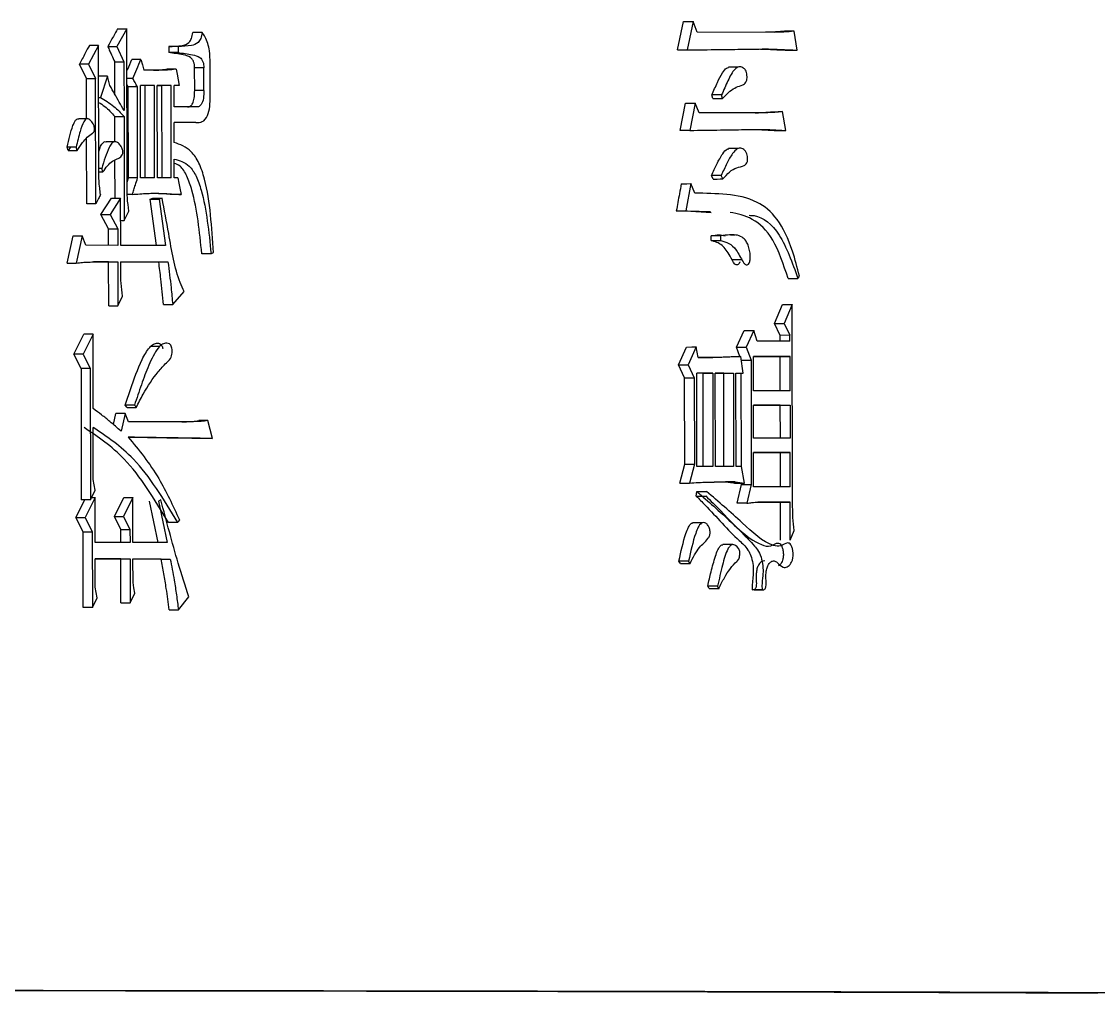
# Model space of a CAD drawing. Header units: millimetres. Extents: x 2104 to 4053, y 855 to 2233.
# Drawn here: x 3008.42 to 3018.26, y 1048.39 to 1057.29 of the extents above; entities that cross this region are included whole.
import ezdxf

# ---------------------------------------------------------------- set-up
doc = ezdxf.new("R2010")
doc.units = ezdxf.units.MM

msp = doc.modelspace()

# ---------------------------------------------------------------- linework, layer by layer
at = {"color": 7, "linetype": 'Continuous', "lineweight": 25}
for p, q in [((3014.4145, 1057.0341), (3014.469, 1057.2936)), ((3014.5574, 1057.2938), (3014.5029, 1057.0343)), ((3014.5941, 1057.1964), (3014.5574, 1057.2938)), ((3009.3798, 1057.2275), (3009.2887, 1057.0653)), ((3009.3822, 1055.778), (3009.3798, 1057.2275)), ((3010.0684, 1057.1943), (3009.9839, 1057.194)), ((3015.2976, 1057.1951), (3014.5941, 1057.1964)), ((3015.4811, 1057.2056), (3015.3915, 1057.2053)), ((3015.5075, 1057.0325), (3015.4811, 1057.2056)), ((3009.1213, 1057.0763), (3009.0294, 1056.9033)), ((3009.1233, 1055.9297), (3009.1213, 1057.0763)), ((3009.2887, 1057.0653), (3009.3535, 1056.9246)), ((3009.8481, 1057.0647), (3009.7639, 1057.0645)), ((3009.7639, 1057.0645), (3009.764, 1057.0104)), ((3009.8481, 1057.0647), (3009.8482, 1057.0106)), ((3009.8482, 1057.0106), (3009.764, 1057.0104)), ((3015.4178, 1057.0322), (3015.5075, 1057.0325)), ((3009.0294, 1056.9033), (3008.9462, 1056.9031)), ((3009.0115, 1056.7732), (3008.9462, 1056.9031)), ((3009.0294, 1056.9033), (3009.0948, 1056.7735)), ((3009.2704, 1056.6284), (3009.2699, 1056.9244)), ((3009.3535, 1056.9246), (3009.3542, 1056.4811)), ((3009.7004, 1056.8485), (3009.5356, 1056.8487)), ((3009.8326, 1056.8592), (3009.7484, 1056.8589)), ((3010.0847, 1056.8697), (3010.0001, 1056.8695)), ((3010.0004, 1056.6639), (3010.0001, 1056.8695)), ((3010.085, 1056.6642), (3010.0847, 1056.8697)), ((3010.1425, 1056.61), (3010.142, 1056.9129)), ((3014.9699, 1056.8779), (3014.8799, 1056.8777)), ((3009.0121, 1056.4077), (3009.0115, 1056.7732)), ((3009.0967, 1055.6268), (3009.0948, 1056.7735)), ((3009.2029, 1056.795), (3009.1384, 1056.6003)), ((3009.2247, 1056.7084), (3009.2029, 1056.795)), ((3009.4342, 1056.7731), (3009.3806, 1056.7729)), ((3009.3933, 1056.6971), (3009.3807, 1056.7195)), ((3009.4771, 1056.6973), (3009.3933, 1056.6971)), ((3009.3947, 1055.8642), (3009.3933, 1056.6971)), ((3009.4785, 1055.8644), (3009.4771, 1056.6973)), ((3009.6317, 1056.708), (3009.5038, 1056.7081)), ((3009.5052, 1055.8644), (3009.5038, 1056.7081)), ((3009.5477, 1056.7077), (3009.5038, 1056.7078)), ((3009.6317, 1056.708), (3009.5477, 1056.7077)), ((3009.5491, 1055.864), (3009.5477, 1056.7077)), ((3009.6331, 1055.8642), (3009.6317, 1056.708)), ((3009.7854, 1056.7078), (3009.6582, 1056.7079)), ((3009.6597, 1055.8642), (3009.6582, 1056.7079)), ((3009.7012, 1056.7076), (3009.6582, 1056.7076)), ((3009.7854, 1056.7078), (3009.7012, 1056.7076)), ((3009.7026, 1055.8638), (3009.7012, 1056.7076)), ((3009.7868, 1055.8641), (3009.7854, 1056.7078)), ((3009.8593, 1056.7077), (3009.8118, 1056.7078)), ((3009.8121, 1056.5131), (3009.8118, 1056.7078)), ((3009.8593, 1056.7077), (3009.8118, 1056.7076)), ((3010.085, 1056.6642), (3010.0004, 1056.6639)), ((3009.1222, 1056.6003), (3009.1384, 1056.6003)), ((3014.8176, 1056.6227), (3014.7288, 1056.6225)), ((3014.7379, 1056.59), (3014.7288, 1056.6225)), ((3014.7379, 1056.59), (3014.8267, 1056.5902)), ((3014.8267, 1056.5902), (3014.8176, 1056.6227)), ((3010.0068, 1056.5128), (3009.8121, 1056.5131)), ((3014.4387, 1056.2985), (3014.4885, 1056.5472)), ((3014.577, 1056.5474), (3014.527, 1056.2987)), ((3014.6136, 1056.4608), (3014.577, 1056.5474)), ((3015.1975, 1056.4597), (3014.6136, 1056.4608)), ((3015.4042, 1056.2971), (3015.3733, 1056.4702)), ((3009.0251, 1056.4057), (3008.9412, 1056.4055)), ((3009.2707, 1056.4268), (3009.3543, 1056.427)), ((3009.2711, 1056.1953), (3009.2707, 1056.4268)), ((3009.3543, 1056.427), (3009.3559, 1055.4751)), ((3010.0122, 1056.3722), (3009.8124, 1056.3724)), ((3009.8127, 1056.1885), (3009.8124, 1056.3724)), ((3009.9278, 1056.372), (3009.8124, 1056.3721)), ((3010.0122, 1056.3722), (3009.9278, 1056.372)), ((3010.0583, 1056.3775), (3010.0669, 1056.3775)), ((3014.527, 1056.2987), (3014.4387, 1056.2985)), ((3015.3147, 1056.2969), (3015.4042, 1056.2971)), ((3009.0134, 1055.6266), (3009.0124, 1056.2296)), ((3009.2754, 1056.1953), (3009.1911, 1056.195)), ((3008.9164, 1056.1462), (3008.8334, 1056.146)), ((3008.8443, 1056.1136), (3008.8334, 1056.146)), ((3008.8631, 1056.1437), (3008.8443, 1056.1136)), ((3008.8443, 1056.1136), (3008.9274, 1056.1138)), ((3008.9274, 1056.1138), (3008.9164, 1056.1463)), ((3014.9718, 1056.1347), (3014.8817, 1056.1345)), ((3009.272, 1055.6805), (3009.2714, 1056.0303)), ((3009.8132, 1055.864), (3009.8129, 1056.0371)), ((3009.1503, 1055.9513), (3009.1232, 1055.9512)), ((3009.1612, 1055.9189), (3009.1503, 1055.9513)), ((3009.3822, 1055.8244), (3009.3947, 1055.8642)), ((3009.6331, 1055.8642), (3009.5052, 1055.8644)), ((3009.7868, 1055.8641), (3009.6597, 1055.8642)), ((3009.8449, 1055.864), (3009.8132, 1055.864)), ((3014.8143, 1055.8871), (3014.7256, 1055.8869)), ((3014.7391, 1055.8544), (3014.7256, 1055.8869)), ((3014.537, 1055.8119), (3014.4916, 1055.5632)), ((3014.5738, 1055.7253), (3014.537, 1055.8119)), ((3009.1432, 1055.5291), (3009.2398, 1055.6804)), ((3009.3233, 1055.6807), (3009.2266, 1055.5293)), ((3009.3241, 1055.248), (3009.3233, 1055.6807)), ((3009.4306, 1055.713), (3009.3842, 1055.7129)), ((3009.5919, 1055.6692), (3009.6183, 1055.68)), ((3009.5919, 1055.6692), (3009.6759, 1055.6695)), ((3009.6508, 1055.2473), (3009.5919, 1055.6692)), ((3009.6184, 1055.68), (3009.7024, 1055.6803)), ((3009.7024, 1055.6803), (3009.6759, 1055.6695)), ((3009.6759, 1055.6695), (3009.7349, 1055.2475)), ((3009.1432, 1055.5291), (3009.2266, 1055.5293)), ((3009.2134, 1055.3992), (3009.1432, 1055.5291)), ((3009.2266, 1055.5293), (3009.2969, 1055.3995)), ((3009.3237, 1055.475), (3009.3559, 1055.4751)), ((3009.3559, 1055.4751), (3009.3987, 1055.5616)), ((3014.4032, 1055.5629), (3014.4916, 1055.5632)), ((3014.7151, 1055.5546), (3014.4032, 1055.5629)), ((3014.4916, 1055.5632), (3014.7215, 1055.547)), ((3009.2136, 1055.2478), (3009.2134, 1055.3992)), ((3009.2969, 1055.3995), (3009.2972, 1055.248)), ((3008.8352, 1055.0859), (3008.8892, 1055.3347)), ((3008.9723, 1055.3349), (3008.9182, 1055.0862)), ((3009.0051, 1055.2483), (3008.9723, 1055.3349)), ((3014.8107, 1055.3355), (3014.722, 1055.3352)), ((3014.7221, 1055.292), (3014.722, 1055.3352)), ((3014.7221, 1055.2919), (3014.8108, 1055.2921)), ((3014.8108, 1055.2922), (3014.8107, 1055.3355)), ((3014.8707, 1055.3419), (3014.8489, 1055.3419)), ((3014.9389, 1055.3421), (3014.8996, 1055.342)), ((3009.2972, 1055.248), (3009.0051, 1055.2483)), ((3009.7349, 1055.2475), (3009.3241, 1055.248)), ((3009.2139, 1055.0963), (3009.0754, 1055.0965)), ((3009.0868, 1055.0968), (3009.2974, 1055.0966)), ((3009.2139, 1055.0963), (3009.2974, 1055.0966)), ((3009.2146, 1054.6961), (3009.2139, 1055.0963)), ((3009.2974, 1055.0966), (3009.2981, 1054.6963)), ((3009.3243, 1055.0965), (3009.7564, 1055.0961)), ((3009.3245, 1054.9992), (3009.3243, 1055.0965)), ((3009.6722, 1055.0958), (3009.3243, 1055.0962)), ((3009.6722, 1055.0958), (3009.7564, 1055.0961)), ((3014.9115, 1055.1178), (3015.0015, 1055.1181)), ((3015.4257, 1054.9445), (3015.5153, 1054.9447)), ((3015.5153, 1054.9447), (3015.5283, 1054.9663)), ((3009.2981, 1054.6963), (3009.341, 1054.7828)), ((3009.7993, 1054.7066), (3009.9043, 1054.8252)), ((3009.2146, 1054.6961), (3009.2981, 1054.6963)), ((3009.7151, 1054.7064), (3009.7993, 1054.7066)), ((3015.3002, 1054.5337), (3015.374, 1054.7066)), ((3015.4636, 1054.7068), (3015.3897, 1054.5339)), ((3015.4667, 1052.8571), (3015.4636, 1054.7068)), ((3015.3527, 1054.4254), (3015.3002, 1054.5337)), ((3015.3897, 1054.5339), (3015.4423, 1054.4256)), ((3008.8964, 1054.2529), (3008.9884, 1054.4367)), ((3009.0716, 1054.437), (3008.9795, 1054.2532)), ((3009.0728, 1053.7555), (3009.0716, 1054.437)), ((3014.9523, 1054.318), (3015.0231, 1054.4693)), ((3015.1122, 1054.4695), (3015.0413, 1054.3182)), ((3015.1435, 1054.3721), (3015.1122, 1054.4695)), ((3015.4423, 1054.4256), (3015.3527, 1054.4254)), ((3015.3528, 1054.3713), (3015.3527, 1054.4254)), ((3015.4424, 1054.3715), (3015.4423, 1054.4256)), ((3009.681, 1054.324), (3009.596, 1054.3237)), ((3014.4239, 1054.1567), (3014.4968, 1054.3188)), ((3014.5853, 1054.3191), (3014.5123, 1054.1569)), ((3014.6037, 1054.2217), (3014.5853, 1054.3191)), ((3014.9846, 1054.2318), (3014.9523, 1054.318)), ((3015.0413, 1054.3182), (3015.086, 1054.1992)), ((3015.4424, 1054.3715), (3015.1435, 1054.3721)), ((3008.9795, 1054.2532), (3008.8964, 1054.2529)), ((3008.9618, 1054.1231), (3008.8964, 1054.2529)), ((3008.9795, 1054.2532), (3009.045, 1054.1233)), ((3015.0149, 1054.0803), (3014.9923, 1054.2318)), ((3015.086, 1054.1992), (3015.0879, 1053.0633)), ((3015.1082, 1054.2316), (3015.4426, 1054.2309)), ((3015.1087, 1053.9179), (3015.1082, 1054.2316)), ((3015.353, 1054.2307), (3015.1082, 1054.2312)), ((3015.4426, 1054.2309), (3015.353, 1054.2307)), ((3015.3536, 1053.917), (3015.353, 1054.2307)), ((3015.4431, 1053.9172), (3015.4426, 1054.2309)), ((3009.045, 1054.1233), (3008.9618, 1054.1231)), ((3008.9618, 1054.1231), (3008.9638, 1052.9223)), ((3009.045, 1054.1233), (3009.047, 1052.9226)), ((3014.4791, 1054.0376), (3014.4239, 1054.1567)), ((3014.5123, 1054.1569), (3014.5675, 1054.0378)), ((3014.4804, 1053.2479), (3014.4791, 1054.0376)), ((3014.5675, 1054.0378), (3014.5688, 1053.2482)), ((3014.7359, 1054.0808), (3014.5903, 1054.0811)), ((3014.5917, 1053.2265), (3014.5903, 1054.0811)), ((3014.6473, 1054.0806), (3014.5903, 1054.0807)), ((3014.6473, 1054.0806), (3014.7359, 1054.0808)), ((3014.6487, 1053.226), (3014.6473, 1054.0806)), ((3014.7359, 1054.0808), (3014.7374, 1053.2262)), ((3014.7586, 1054.0808), (3014.9254, 1054.0805)), ((3014.76, 1053.2262), (3014.7586, 1054.0808)), ((3014.8365, 1054.0802), (3014.7586, 1054.0804)), ((3014.8365, 1054.0802), (3014.9254, 1054.0805)), ((3014.8379, 1053.2257), (3014.8365, 1054.0802)), ((3014.9254, 1054.0805), (3014.9268, 1053.2259)), ((3014.9478, 1054.0804), (3015.0149, 1054.0803)), ((3014.9492, 1053.2259), (3014.9478, 1054.0804)), ((3014.9478, 1054.0801), (3015.0149, 1054.0803)), ((3014.9986, 1053.2252), (3014.9971, 1054.0802)), ((3015.4431, 1053.9172), (3015.1087, 1053.9179)), ((3009.2572, 1053.6099), (3009.2806, 1053.7117)), ((3009.3643, 1053.7119), (3009.3269, 1053.5497)), ((3009.3966, 1053.6361), (3009.3643, 1053.7119)), ((3009.3822, 1053.7656), (3009.3662, 1053.7873)), ((3009.45, 1053.7874), (3009.3663, 1053.7872)), ((3009.3821, 1053.7657), (3009.4659, 1053.766)), ((3015.1089, 1053.7881), (3015.4433, 1053.7874)), ((3015.1094, 1053.4852), (3015.1089, 1053.7881)), ((3015.3538, 1053.7872), (3015.1089, 1053.7876)), ((3015.3538, 1053.7872), (3015.4433, 1053.7874)), ((3015.3543, 1053.4843), (3015.3538, 1053.7872)), ((3015.4433, 1053.7874), (3015.4438, 1053.4845)), ((3009.9486, 1053.6355), (3009.3966, 1053.6361)), ((3010.1214, 1053.6461), (3010.0368, 1053.6459)), ((3010.1634, 1053.4838), (3010.1214, 1053.6461)), ((3009.0738, 1053.1064), (3009.073, 1053.5824)), ((3015.4438, 1053.4845), (3015.1094, 1053.4852)), ((3015.1097, 1053.3554), (3015.4441, 1053.3547)), ((3015.1102, 1053.0417), (3015.1097, 1053.3554)), ((3015.3545, 1053.3545), (3015.1097, 1053.355)), ((3015.4441, 1053.3547), (3015.3545, 1053.3545)), ((3015.355, 1053.0408), (3015.3545, 1053.3545)), ((3015.4446, 1053.041), (3015.4441, 1053.3547)), ((3014.4349, 1053.0749), (3014.4804, 1053.2479)), ((3014.4804, 1053.2479), (3014.5688, 1053.2482)), ((3014.5688, 1053.2482), (3014.5233, 1053.0752)), ((3014.7374, 1053.2262), (3014.5917, 1053.2265)), ((3014.9268, 1053.2259), (3014.76, 1053.2262)), ((3014.9985, 1053.2258), (3014.9492, 1053.2259)), ((3015.0255, 1053.0743), (3014.9985, 1053.2258)), ((3009.0903, 1053.0091), (3009.0738, 1053.1064)), ((3009.047, 1052.9226), (3009.0903, 1053.0091)), ((3014.9405, 1053.0852), (3014.8516, 1053.085)), ((3014.9365, 1053.074), (3015.0255, 1053.0743)), ((3014.9405, 1053.0852), (3015.0255, 1053.0743)), ((3014.9591, 1052.8901), (3014.9988, 1053.0631)), ((3014.9988, 1053.0631), (3014.9988, 1053.0742)), ((3014.9988, 1053.0631), (3015.0879, 1053.0633)), ((3015.0879, 1053.0633), (3015.0481, 1052.8903)), ((3015.4446, 1053.041), (3015.1102, 1053.0417)), ((3008.9152, 1052.7601), (3008.9964, 1052.9224)), ((3009.0904, 1052.9442), (3008.9984, 1052.7604)), ((3009.0578, 1052.9441), (3009.0904, 1052.9442)), ((3009.0911, 1052.5331), (3009.0904, 1052.9442)), ((3009.2661, 1052.7706), (3009.3515, 1052.9436)), ((3009.4353, 1052.9438), (3009.3497, 1052.7708)), ((3009.436, 1052.5327), (3009.4353, 1052.9438)), ((3009.666, 1052.5321), (3009.5859, 1052.9108)), ((3009.6912, 1052.9219), (3009.6699, 1052.9111)), ((3009.6699, 1052.9111), (3009.7501, 1052.5324)), ((3014.5857, 1052.9557), (3014.5901, 1052.999)), ((3014.5857, 1052.9557), (3014.6742, 1052.9559)), ((3014.5901, 1052.999), (3014.6787, 1052.9992)), ((3015.0481, 1052.8903), (3014.9591, 1052.8901)), ((3015.3553, 1052.9002), (3015.147, 1052.9006)), ((3015.1548, 1052.901), (3015.4448, 1052.9004)), ((3015.4448, 1052.9004), (3015.3553, 1052.9002)), ((3015.3559, 1052.554), (3015.3553, 1052.9002)), ((3015.4454, 1052.5542), (3015.4448, 1052.9004)), ((3008.9806, 1052.6302), (3008.9152, 1052.7601)), ((3008.9984, 1052.7604), (3009.0638, 1052.6305)), ((3009.3253, 1052.6515), (3009.2661, 1052.7706)), ((3009.3497, 1052.7708), (3009.409, 1052.6518)), ((3009.8449, 1052.7161), (3009.7606, 1052.7159)), ((3014.6413, 1052.7125), (3014.5527, 1052.7123)), ((3008.9817, 1051.9379), (3008.9806, 1052.6302)), ((3009.0638, 1052.6305), (3009.065, 1051.9382)), ((3009.3255, 1052.5325), (3009.3253, 1052.6515)), ((3009.409, 1052.6518), (3009.4092, 1052.5328)), ((3015.4454, 1052.5542), (3015.4801, 1052.6407)), ((3009.4092, 1052.5328), (3009.0911, 1052.5331)), ((3009.7501, 1052.5324), (3009.436, 1052.5327)), ((3014.9191, 1052.5126), (3014.8292, 1052.5124)), ((3009.0913, 1052.3817), (3009.4094, 1052.3813)), ((3009.0918, 1052.1221), (3009.0913, 1052.3817)), ((3009.3257, 1052.3811), (3009.0913, 1052.3813)), ((3009.3257, 1052.3811), (3009.4094, 1052.3813)), ((3009.3264, 1051.9808), (3009.3257, 1052.3811)), ((3009.4094, 1052.3813), (3009.4101, 1051.9811)), ((3009.4362, 1052.3813), (3009.7768, 1052.3809)), ((3009.4366, 1052.1649), (3009.4362, 1052.3813)), ((3009.6927, 1052.3807), (3009.4362, 1052.381)), ((3009.6927, 1052.3807), (3009.7768, 1052.3809)), ((3014.5153, 1052.3613), (3014.427, 1052.361)), ((3014.4407, 1052.3394), (3014.427, 1052.361)), ((3014.4407, 1052.3394), (3014.5291, 1052.3396)), ((3014.7799, 1052.1337), (3014.6912, 1052.1334)), ((3014.7049, 1052.1117), (3014.6913, 1052.1334)), ((3009.065, 1051.9382), (3009.1082, 1052.0247)), ((3009.4101, 1051.9811), (3009.4528, 1052.0676)), ((3009.8515, 1051.9157), (3009.9461, 1052.0346)), ((3014.7048, 1052.1118), (3014.7935, 1052.112)), ((3015.1873, 1052.1004), (3015.0981, 1052.1002)), ((3015.1156, 1052.1001), (3015.2048, 1052.1004)), ((3009.3264, 1051.9808), (3009.4101, 1051.9811)), ((3009.7673, 1051.9154), (3009.8515, 1051.9157))]:
    msp.add_line(p, q, dxfattribs=at)
at = {"color": 7, "linetype": 'Continuous', "lineweight": 25, "flags": 128}
for points in [[(3014.469, 1057.2936), (3014.5185, 1057.2937), (3014.5574, 1057.2938)], [(3009.2961, 1057.2272), (3009.343, 1057.2274), (3009.3798, 1057.2275)], [(3009.1213, 1057.0763), (3009.0747, 1057.0762), (3009.038, 1057.0761)], [(3009.2052, 1057.0651), (3009.252, 1057.0652), (3009.2887, 1057.0653)], [(3009.5087, 1056.9461), (3009.4618, 1056.946), (3009.4249, 1056.9459)], [(3009.5087, 1056.9461), (3009.5222, 1056.8974), (3009.5356, 1056.8487)], [(3014.4145, 1057.0341), (3014.464, 1057.0342), (3014.5029, 1057.0343)], [(3009.2699, 1056.9244), (3009.3167, 1056.9245), (3009.3535, 1056.9246)], [(3009.8326, 1056.8592), (3009.841, 1056.8116), (3009.8501, 1056.7597), (3009.8593, 1056.7077)], [(3009.0115, 1056.7732), (3009.0581, 1056.7734), (3009.0948, 1056.7735)], [(3009.2029, 1056.795), (3009.1562, 1056.7949), (3009.1218, 1056.7948)], [(3014.4885, 1056.5472), (3014.5381, 1056.5473), (3014.577, 1056.5474)], [(3015.2839, 1056.47), (3015.334, 1056.4701), (3015.3733, 1056.4702)], [(3009.1236, 1055.9188), (3009.1353, 1055.9188), (3009.1612, 1055.9189)], [(3009.4785, 1055.8644), (3009.4316, 1055.8643), (3009.3947, 1055.8642)], [(3009.8449, 1055.864), (3009.8547, 1055.8174), (3009.8645, 1055.7707), (3009.8768, 1055.7125)], [(3014.8279, 1055.8547), (3014.8245, 1055.8628), (3014.8194, 1055.875), (3014.8143, 1055.8871)], [(3014.4486, 1055.8117), (3014.4981, 1055.8118), (3014.537, 1055.8119)], [(3014.7391, 1055.8544), (3014.778, 1055.8545), (3014.8029, 1055.8546), (3014.8279, 1055.8547)], [(3009.2398, 1055.6804), (3009.2866, 1055.6806), (3009.3233, 1055.6807)], [(3009.8768, 1055.7125), (3009.8295, 1055.7124), (3009.7925, 1055.7123)], [(3009.0967, 1055.6268), (3009.0501, 1055.6267), (3009.0134, 1055.6266)], [(3009.2134, 1055.3992), (3009.2602, 1055.3994), (3009.2969, 1055.3995)], [(3008.8892, 1055.3347), (3008.9357, 1055.3348), (3008.9723, 1055.3349)], [(3010.1501, 1055.1713), (3010.1158, 1055.1712), (3010.0906, 1055.1712), (3010.0655, 1055.1711)], [(3008.8352, 1055.0859), (3008.8817, 1055.0861), (3008.9182, 1055.0862)], [(3015.374, 1054.7066), (3015.4242, 1054.7067), (3015.4636, 1054.7068)], [(3015.3002, 1054.5337), (3015.3503, 1054.5338), (3015.3897, 1054.5339)], [(3009.0716, 1054.437), (3009.025, 1054.4368), (3008.9884, 1054.4367)], [(3015.0231, 1054.4693), (3015.073, 1054.4694), (3015.1122, 1054.4695)], [(3014.4968, 1054.3188), (3014.5464, 1054.319), (3014.5853, 1054.3191)], [(3014.9523, 1054.318), (3015.0021, 1054.3181), (3015.0413, 1054.3182)], [(3014.9033, 1054.2315), (3014.9532, 1054.2317), (3014.9923, 1054.2318)], [(3014.9972, 1054.1989), (3015.0468, 1054.199), (3015.086, 1054.1992)], [(3014.4239, 1054.1567), (3014.4734, 1054.1568), (3014.5123, 1054.1569)], [(3014.4791, 1054.0376), (3014.5286, 1054.0377), (3014.5675, 1054.0378)], [(3009.3643, 1053.7119), (3009.3174, 1053.7118), (3009.2806, 1053.7117)], [(3009.4659, 1053.7659), (3009.4579, 1053.7767), (3009.4499, 1053.7875)], [(3010.1634, 1053.4838), (3010.116, 1053.4837), (3010.0788, 1053.4836)], [(3014.4349, 1053.0749), (3014.4844, 1053.0751), (3014.5233, 1053.0752)], [(3009.047, 1052.9226), (3009.0004, 1052.9224), (3008.9638, 1052.9223)], [(3009.3515, 1052.9436), (3009.3984, 1052.9437), (3009.4353, 1052.9438)], [(3008.9152, 1052.7601), (3008.9618, 1052.7603), (3008.9984, 1052.7604)], [(3009.2661, 1052.7706), (3009.313, 1052.7707), (3009.3497, 1052.7708)], [(3009.8606, 1052.7377), (3009.8528, 1052.7269), (3009.8449, 1052.7162)], [(3008.9806, 1052.6302), (3009.0272, 1052.6304), (3009.0638, 1052.6305)], [(3009.3253, 1052.6515), (3009.3721, 1052.6516), (3009.409, 1052.6518)], [(3014.5291, 1052.3396), (3014.5256, 1052.3451), (3014.5204, 1052.3532), (3014.5153, 1052.3613)], [(3009.1082, 1052.0247), (3009.1, 1052.0734), (3009.0918, 1052.1221)], [(3009.4528, 1052.0676), (3009.4447, 1052.1163), (3009.4366, 1052.1649)], [(3014.7935, 1052.112), (3014.7867, 1052.1228), (3014.7799, 1052.1336)], [(3009.065, 1051.9382), (3009.0184, 1051.9381), (3008.9817, 1051.9379)]]:
    msp.add_lwpolyline(points, dxfattribs=at)
at = {"color": 7, "linetype": 'Continuous', "lineweight": 25}
for points, knots in [([(3009.2961, 1057.2272), (3009.2831, 1057.204), (3009.2615, 1057.1653), (3009.2311, 1057.1113), (3009.2138, 1057.0805), (3009.2052, 1057.0651)], [0, 0, 0, 0, 0.4304815, 0.7152405, 1, 1, 1, 1]), ([(3009.7639, 1057.0645), (3009.8045, 1057.0666), (3009.8663, 1057.0698), (3009.9395, 1057.087), (3009.9742, 1057.1373), (3009.9806, 1057.1748), (3009.9839, 1057.194)], [0, 0, 0, 0, 0.492676, 0.749428, 0.872012, 1, 1, 1, 1]), ([(3010.0684, 1057.1943), (3010.0651, 1057.1751), (3010.0587, 1057.1375), (3010.0239, 1057.0872), (3009.9507, 1057.07), (3009.8888, 1057.0668), (3009.8481, 1057.0647)], [0, 0, 0, 0, 0.127877, 0.250423, 0.507215, 1, 1, 1, 1]), ([(3010.142, 1056.9129), (3010.1408, 1056.9511), (3010.1389, 1057.0137), (3010.1213, 1057.0942), (3010.0989, 1057.1529), (3010.0785, 1057.1806), (3010.0684, 1057.1942)], [0, 0, 0, 0, 0.348104, 0.570438, 0.787914, 1, 1, 1, 1]), ([(3015.3915, 1057.2053), (3015.3759, 1057.2039), (3015.3447, 1057.2009), (3015.2876, 1057.1967), (3015.2459, 1057.1958), (3015.2199, 1057.1953)], [0, 0, 0, 0, 0.274056, 0.548116, 1, 1, 1, 1]), ([(3015.4811, 1057.2056), (3015.4654, 1057.2041), (3015.4339, 1057.2011), (3015.3728, 1057.1967), (3015.3272, 1057.1957), (3015.2976, 1057.1951)], [0, 0, 0, 0, 0.258832, 0.517669, 1, 1, 1, 1]), ([(3009.038, 1057.0761), (3009.0253, 1057.0521), (3009.0037, 1057.0112), (3008.9731, 1056.9536), (3008.9552, 1056.9199), (3008.9462, 1056.9031)], [0, 0, 0, 0, 0.416703, 0.708351, 1, 1, 1, 1]), ([(3009.2052, 1057.0651), (3009.2111, 1057.0523), (3009.2229, 1057.0267), (3009.2444, 1056.9798), (3009.2601, 1056.9457), (3009.2699, 1056.9244)], [0, 0, 0, 0, 0.273, 0.546, 1, 1, 1, 1]), ([(3014.5029, 1057.0343), (3014.6009, 1057.0355), (3014.7756, 1057.0376), (3014.9848, 1057.0401), (3015.134, 1057.0423), (3015.208, 1057.0433), (3015.245, 1057.0438)], [0, 0, 0, 0, 0.390303, 0.695145, 0.847572, 1, 1, 1, 1]), ([(3015.1735, 1057.0428), (3015.2039, 1057.0415), (3015.26, 1057.0391), (3015.3414, 1057.0356), (3015.3923, 1057.0333), (3015.4178, 1057.0322)], [0, 0, 0, 0, 0.370437, 0.685218, 1, 1, 1, 1]), ([(3015.245, 1057.0438), (3015.2813, 1057.0422), (3015.3435, 1057.0395), (3015.4309, 1057.0358), (3015.4819, 1057.0336), (3015.5075, 1057.0325)], [0, 0, 0, 0, 0.412441, 0.70622, 1, 1, 1, 1]), ([(3009.3804, 1056.8425), (3009.3829, 1056.8481), (3009.3977, 1056.8826), (3009.4125, 1056.917), (3009.4249, 1056.9459)], [0, 0, 0, 0, 0.162868, 1, 1, 1, 1]), ([(3009.4342, 1056.7731), (3009.4466, 1056.8019), (3009.4715, 1056.8596), (3009.4963, 1056.9173), (3009.5087, 1056.9461)], [0, 0, 0, 0, 0.5, 1, 1, 1, 1]), ([(3010.0001, 1056.8695), (3009.9997, 1056.8795), (3009.999, 1056.8995), (3009.9913, 1056.9279), (3009.9788, 1056.9503), (3009.9475, 1056.9795), (3009.8741, 1056.9943), (3009.8077, 1057.004), (3009.764, 1057.0104)], [0, 0, 0, 0, 0.060186, 0.119313, 0.185903, 0.25149, 0.507936, 1, 1, 1, 1]), ([(3009.8482, 1057.0106), (3009.892, 1057.0042), (3009.9586, 1056.9945), (3010.032, 1056.9798), (3010.0633, 1056.9506), (3010.0759, 1056.9282), (3010.0835, 1056.8998), (3010.0843, 1056.8798), (3010.0846, 1056.8697)], [0, 0, 0, 0, 0.492166, 0.748655, 0.814237, 0.8808, 0.939877, 1, 1, 1, 1]), ([(3009.6249, 1056.8486), (3009.6404, 1056.849), (3009.6688, 1056.8497), (3009.71, 1056.8539), (3009.7356, 1056.8573), (3009.7484, 1056.8589)], [0, 0, 0, 0, 0.3762895, 0.6880871, 1, 1, 1, 1]), ([(3009.8326, 1056.8592), (3009.8146, 1056.8567), (3009.7836, 1056.8524), (3009.7395, 1056.8497), (3009.7135, 1056.8489), (3009.7004, 1056.8485)], [0, 0, 0, 0, 0.411595, 0.705741, 1, 1, 1, 1]), ([(3014.7288, 1056.6225), (3014.7454, 1056.6615), (3014.7759, 1056.7333), (3014.8191, 1056.8162), (3014.8536, 1056.8694), (3014.8739, 1056.8724), (3014.8806, 1056.8734)], [0, 0, 0, 0, 0.374489, 0.688849, 0.896962, 1, 1, 1, 1]), ([(3014.8267, 1056.5902), (3014.8486, 1056.6135), (3014.8888, 1056.6562), (3014.9513, 1056.6981), (3015.0013, 1056.7079), (3015.0341, 1056.7277), (3015.046, 1056.7509), (3015.0499, 1056.7689), (3015.0508, 1056.7918), (3015.0482, 1056.8172), (3015.0415, 1056.8402), (3015.029, 1056.8604), (3015.0063, 1056.877), (3014.9735, 1056.8843), (3014.9232, 1056.8517), (3014.8734, 1056.7508), (3014.8365, 1056.6661), (3014.8176, 1056.6227)], [0, 0, 0, 0, 0.133288, 0.244453, 0.355406, 0.411337, 0.426567, 0.441924, 0.46024, 0.483233, 0.506284, 0.526764, 0.567645, 0.636153, 0.704868, 0.849066, 1, 1, 1, 1]), ([(3009.4771, 1056.6973), (3009.4699, 1056.71), (3009.4592, 1056.7289), (3009.4449, 1056.7542), (3009.4377, 1056.7668), (3009.4342, 1056.7731)], [0, 0, 0, 0, 0.499999, 0.749999, 1, 1, 1, 1]), ([(3009.3542, 1056.4811), (3009.3397, 1056.5066), (3009.3109, 1056.5573), (3009.2677, 1056.6331), (3009.239, 1056.6833), (3009.2247, 1056.7084)], [0, 0, 0, 0, 0.336867, 0.668433, 1, 1, 1, 1]), ([(3009.9357, 1056.5132), (3009.939, 1056.5131), (3009.9502, 1056.5129), (3009.9689, 1056.5244), (3009.9891, 1056.5566), (3009.9993, 1056.6076), (3010.0001, 1056.645), (3010.0004, 1056.6639)], [0, 0, 0, 0, 0.084058, 0.283711, 0.489011, 0.742016, 1, 1, 1, 1]), ([(3010.085, 1056.6642), (3010.0845, 1056.6401), (3010.0835, 1056.5928), (3010.0643, 1056.5336), (3010.0345, 1056.5118), (3010.016, 1056.5125), (3010.0068, 1056.5128)], [0, 0, 0, 0, 0.294571, 0.576983, 0.78963, 1, 1, 1, 1]), ([(3009.1222, 1056.5553), (3009.1413, 1056.5435), (3009.1936, 1056.5115), (3009.2408, 1056.4597), (3009.2707, 1056.4268)], [0, 0, 0, 0, 0.365343, 1, 1, 1, 1]), ([(3009.1384, 1056.6003), (3009.1805, 1056.5757), (3009.256, 1056.5316), (3009.3241, 1056.4591), (3009.3543, 1056.427)], [0, 0, 0, 0, 0.557248, 1, 1, 1, 1]), ([(3010.0122, 1056.3722), (3010.0314, 1056.3709), (3010.0701, 1056.3682), (3010.1204, 1056.4249), (3010.1404, 1056.5183), (3010.1418, 1056.5792), (3010.1425, 1056.61)], [0, 0, 0, 0, 0.2680453, 0.5399823, 0.7672424, 1, 1, 1, 1]), ([(3015.1254, 1056.4599), (3015.1351, 1056.46), (3015.1602, 1056.4605), (3015.2131, 1056.463), (3015.2561, 1056.4673), (3015.2839, 1056.47)], [0, 0, 0, 0, 0.182863, 0.473128, 1, 1, 1, 1]), ([(3015.3733, 1056.4702), (3015.3579, 1056.4686), (3015.3271, 1056.4654), (3015.2685, 1056.4612), (3015.2252, 1056.4603), (3015.1975, 1056.4597)], [0, 0, 0, 0, 0.264401, 0.528809, 1, 1, 1, 1]), ([(3008.8334, 1056.146), (3008.8413, 1056.181), (3008.8568, 1056.249), (3008.8803, 1056.3254), (3008.9002, 1056.3742), (3008.9148, 1056.3963), (3008.9292, 1056.4063), (3008.9379, 1056.4048), (3008.9414, 1056.4042)], [0, 0, 0, 0, 0.332433, 0.645423, 0.765084, 0.862648, 0.944846, 1, 1, 1, 1]), ([(3008.9274, 1056.1138), (3008.9431, 1056.1389), (3008.9717, 1056.1843), (3009.0178, 1056.2409), (3009.0534, 1056.2622), (3009.0746, 1056.279), (3009.0811, 1056.288), (3009.0845, 1056.3), (3009.0853, 1056.3142), (3009.0833, 1056.3311), (3009.0773, 1056.3517), (3009.0628, 1056.3745), (3009.0456, 1056.3937), (3009.0269, 1056.4073), (3009.012, 1056.4057), (3008.9978, 1056.3963), (3008.9748, 1056.3616), (3008.9468, 1056.2758), (3008.9278, 1056.1947), (3008.9164, 1056.1462)], [0, 0, 0, 0, 0.133726, 0.243046, 0.352536, 0.371714, 0.391105, 0.403332, 0.418294, 0.440555, 0.463879, 0.498849, 0.561349, 0.592921, 0.624779, 0.654038, 0.687592, 0.813478, 1, 1, 1, 1]), ([(3014.527, 1056.2987), (3014.6209, 1056.3001), (3014.7618, 1056.3021), (3014.9361, 1056.3047), (3015.0527, 1056.3067), (3015.1229, 1056.3078), (3015.1579, 1056.3084)], [0, 0, 0, 0, 0.440829, 0.661242, 0.83062, 1, 1, 1, 1]), ([(3015.0991, 1056.3074), (3015.122, 1056.307), (3015.1696, 1056.3061), (3015.2415, 1056.3024), (3015.2903, 1056.2987), (3015.3147, 1056.2969)], [0, 0, 0, 0, 0.317124, 0.658545, 1, 1, 1, 1]), ([(3015.1579, 1056.3084), (3015.1913, 1056.3078), (3015.2493, 1056.3068), (3015.3313, 1056.3026), (3015.3799, 1056.2989), (3015.4042, 1056.2971)], [0, 0, 0, 0, 0.404483, 0.702227, 1, 1, 1, 1]), ([(3009.123, 1056.1072), (3009.1269, 1056.1193), (3009.1364, 1056.1483), (3009.1577, 1056.1822), (3009.1799, 1056.1996), (3009.1905, 1056.1945), (3009.1913, 1056.1942)], [0, 0, 0, 0, 0.2619072, 0.6273981, 0.9728575, 1, 1, 1, 1]), ([(3009.1612, 1055.9189), (3009.1888, 1055.9583), (3009.2377, 1056.0282), (3009.3062, 1056.0386), (3009.3366, 1056.0705), (3009.3432, 1056.0856), (3009.3456, 1056.0995), (3009.3437, 1056.1149), (3009.338, 1056.1325), (3009.3254, 1056.1581), (3009.3035, 1056.1845), (3009.2729, 1056.2008), (3009.2411, 1056.1847), (3009.1962, 1056.1021), (3009.1707, 1056.0181), (3009.1503, 1055.9513)], [0, 0, 0, 0, 0.206756, 0.366221, 0.399316, 0.414904, 0.429382, 0.446248, 0.465286, 0.496865, 0.558758, 0.621692, 0.6828, 0.74742, 1, 1, 1, 1]), ([(3010.171, 1055.1821), (3010.1571, 1055.4143), (3010.1398, 1055.705), (3010.0449, 1056.0056), (3009.951, 1056.1401), (3009.8667, 1056.1696), (3009.8127, 1056.1885)], [0, 0, 0, 0, 0.516645, 0.647021, 0.773427, 1, 1, 1, 1]), ([(3014.7256, 1055.8869), (3014.7415, 1055.9224), (3014.7735, 1055.9935), (3014.82, 1056.0777), (3014.8581, 1056.1261), (3014.8779, 1056.1307), (3014.8825, 1056.1318)], [0, 0, 0, 0, 0.346905, 0.695983, 0.929834, 1, 1, 1, 1]), ([(3014.8279, 1055.8547), (3014.8482, 1055.8773), (3014.889, 1055.9226), (3014.9554, 1055.9636), (3015.0062, 1055.9663), (3015.0369, 1055.9859), (3015.0476, 1055.9976), (3015.0535, 1056.0133), (3015.0557, 1056.0292), (3015.0553, 1056.0502), (3015.0512, 1056.0744), (3015.0422, 1056.0999), (3015.0232, 1056.125), (3014.9949, 1056.1419), (3014.9556, 1056.1319), (3014.9107, 1056.0831), (3014.8635, 1055.995), (3014.8307, 1055.9246), (3014.8143, 1055.8872), (3014.8143, 1055.8871)], [0, 0, 0, 0, 0.122964, 0.247033, 0.370506, 0.395962, 0.421667, 0.433716, 0.445798, 0.461982, 0.485012, 0.508549, 0.540715, 0.603685, 0.664286, 0.751117, 0.871604, 0.999877, 1, 1, 1, 1]), ([(3009.8129, 1056.0371), (3009.861, 1056.0245), (3009.9361, 1056.0049), (3010.0179, 1055.8839), (3010.104, 1055.624), (3010.1297, 1055.3722), (3010.1501, 1055.1713)], [0, 0, 0, 0, 0.226131, 0.352776, 0.483485, 1, 1, 1, 1]), ([(3010.0655, 1055.1711), (3010.0453, 1055.3729), (3010.0199, 1055.6257), (3009.9331, 1055.882), (3009.8763, 1055.9754), (3009.8314, 1055.9904), (3009.813, 1055.9965)], [0, 0, 0, 0, 0.59953, 0.751201, 0.898097, 1, 1, 1, 1]), ([(3009.1399, 1055.7133), (3009.1343, 1055.7544), (3009.1247, 1055.8256), (3009.1237, 1055.8987), (3009.1233, 1055.9297)], [0, 0, 0, 0, 0.576873, 1, 1, 1, 1]), ([(3009.4306, 1055.713), (3009.4352, 1055.7274), (3009.4443, 1055.7562), (3009.4602, 1055.8067), (3009.4716, 1055.8427), (3009.4785, 1055.8644)], [0, 0, 0, 0, 0.2853637, 0.5707273, 1, 1, 1, 1]), ([(3009.3987, 1055.5616), (3009.3933, 1055.6014), (3009.3836, 1055.6725), (3009.3827, 1055.7457), (3009.3822, 1055.778)], [0, 0, 0, 0, 0.558839, 1, 1, 1, 1]), ([(3014.4486, 1055.8117), (3014.443, 1055.7807), (3014.4326, 1055.7237), (3014.4175, 1055.6408), (3014.408, 1055.5889), (3014.4032, 1055.563)], [0, 0, 0, 0, 0.374064, 0.687032, 1, 1, 1, 1]), ([(3009.1399, 1055.7133), (3009.1337, 1055.701), (3009.1235, 1055.6804), (3009.1091, 1055.6516), (3009.1008, 1055.6351), (3009.0967, 1055.6268)], [0, 0, 0, 0, 0.42836, 0.714179, 1, 1, 1, 1]), ([(3009.4306, 1055.713), (3009.476, 1055.7169), (3009.567, 1055.7247), (3009.7159, 1055.7238), (3009.8188, 1055.7166), (3009.8768, 1055.7125)], [0, 0, 0, 0, 0.303779, 0.607607, 1, 1, 1, 1]), ([(3009.7925, 1055.7123), (3009.7472, 1055.7165), (3009.6983, 1055.721), (3009.6489, 1055.7215), (3009.6451, 1055.7215)], [0, 0, 0, 0, 0.924176, 1, 1, 1, 1]), ([(3009.9043, 1054.8252), (3009.8915, 1054.8528), (3009.8216, 1055.0038), (3009.7727, 1055.3136), (3009.723, 1055.573), (3009.7024, 1055.6803)], [0, 0, 0, 0, 0.1160141, 0.634345, 1, 1, 1, 1]), ([(3015.5282, 1054.9662), (3015.5087, 1055.0439), (3015.4582, 1055.246), (3015.3314, 1055.5102), (3015.1184, 1055.6764), (3014.8634, 1055.72), (3014.6708, 1055.7235), (3014.5738, 1055.7252)], [0, 0, 0, 0, 0.112641, 0.292889, 0.474955, 0.735645, 1, 1, 1, 1]), ([(3015.4257, 1054.9445), (3015.383, 1055.0726), (3015.299, 1055.3246), (3015.1003, 1055.5083), (3014.9632, 1055.536), (3014.895, 1055.5497)], [0, 0, 0, 0, 0.342083, 0.672898, 1, 1, 1, 1]), ([(3015.0707, 1055.5225), (3015.0856, 1055.5221), (3015.1829, 1055.519), (3015.3603, 1055.3771), (3015.4631, 1055.0904), (3015.5153, 1054.9447)], [0, 0, 0, 0, 0.082091, 0.533526, 1, 1, 1, 1]), ([(3014.722, 1055.3352), (3014.7462, 1055.3397), (3014.7887, 1055.3475), (3014.831, 1055.3397), (3014.8492, 1055.3363)], [0, 0, 0, 0, 0.568874, 1, 1, 1, 1]), ([(3014.9846, 1055.0988), (3014.9837, 1055.0958), (3014.9815, 1055.0873), (3014.9743, 1055.0765), (3014.9639, 1055.0685), (3014.9513, 1055.0677), (3014.9253, 1055.087), (3014.888, 1055.1675), (3014.8187, 1055.2647), (3014.756, 1055.2823), (3014.7221, 1055.2919)], [0, 0, 0, 0, 0.016273, 0.045937, 0.087201, 0.128991, 0.173475, 0.364875, 0.655656, 1, 1, 1, 1]), ([(3014.8108, 1055.2921), (3014.8349, 1055.2854), (3014.8832, 1055.272), (3014.9556, 1055.2125), (3014.9961, 1055.1215), (3015.0276, 1055.0765), (3015.0426, 1055.067), (3015.0565, 1055.0701), (3015.0675, 1055.0817), (3015.0745, 1055.0985), (3015.0785, 1055.1205), (3015.0794, 1055.156), (3015.0745, 1055.2028), (3015.0611, 1055.251), (3015.0378, 1055.295), (3014.981, 1055.3448), (3014.9016, 1055.3473), (3014.837, 1055.3389), (3014.8107, 1055.3355)], [0, 0, 0, 0, 0.1155207, 0.231637, 0.3603166, 0.3887728, 0.4111395, 0.4336114, 0.4546725, 0.4686543, 0.4826316, 0.5059355, 0.5454597, 0.5859072, 0.6273218, 0.6908769, 0.8746241, 1, 1, 1, 1]), ([(3010.1501, 1055.1713), (3010.1536, 1055.1731), (3010.1606, 1055.1767), (3010.1675, 1055.1803), (3010.171, 1055.1821)], [0, 0, 0, 0, 0.499977, 1, 1, 1, 1]), ([(3008.9182, 1055.0862), (3008.9369, 1055.0882), (3008.9744, 1055.0923), (3009.0306, 1055.0956), (3009.068, 1055.0964), (3009.0867, 1055.0968)], [0, 0, 0, 0, 0.332257, 0.666061, 1, 1, 1, 1]), ([(3009.7151, 1054.7064), (3009.7117, 1054.7456), (3009.7048, 1054.8242), (3009.6902, 1054.954), (3009.6788, 1055.0443), (3009.6722, 1055.0958)], [0, 0, 0, 0, 0.300355, 0.600743, 1, 1, 1, 1]), ([(3009.7564, 1055.0961), (3009.7614, 1055.0569), (3009.7714, 1054.9787), (3009.7861, 1054.849), (3009.7946, 1054.758), (3009.7993, 1054.7066)], [0, 0, 0, 0, 0.3033478, 0.6067283, 1, 1, 1, 1]), ([(3009.341, 1054.7828), (3009.3356, 1054.8226), (3009.3259, 1054.8938), (3009.3249, 1054.9669), (3009.3245, 1054.9992)], [0, 0, 0, 0, 0.558835, 1, 1, 1, 1]), ([(3009.3663, 1053.7872), (3009.3821, 1053.835), (3009.4295, 1053.9784), (3009.4961, 1054.1672), (3009.572, 1054.3014), (3009.6219, 1054.3485), (3009.6536, 1054.3559), (3009.6778, 1054.3514), (3009.6927, 1054.3416), (3009.7024, 1054.326), (3009.7069, 1054.3138), (3009.7077, 1054.3067), (3009.7077, 1054.3063)], [0, 0, 0, 0, 0.182715, 0.548687, 0.732785, 0.807726, 0.882858, 0.92203, 0.954025, 0.976318, 0.998623, 1, 1, 1, 1]), ([(3009.4659, 1053.766), (3009.4867, 1053.8069), (3009.5476, 1053.9268), (3009.6403, 1054.0663), (3009.7278, 1054.1624), (3009.7738, 1054.2004), (3009.7898, 1054.2378), (3009.7948, 1054.2666), (3009.7946, 1054.2946), (3009.7898, 1054.3187), (3009.7811, 1054.3369), (3009.7658, 1054.3504), (3009.7394, 1054.3569), (3009.7034, 1054.3482), (3009.6432, 1054.2859), (3009.5796, 1054.1556), (3009.5116, 1053.9747), (3009.4706, 1053.85), (3009.45, 1053.7874)], [0, 0, 0, 0, 0.09565, 0.280799, 0.373249, 0.419668, 0.436467, 0.453304, 0.47047, 0.483393, 0.49639, 0.510846, 0.535906, 0.579813, 0.622973, 0.75077, 0.875029, 1, 1, 1, 1]), ([(3014.9923, 1054.2318), (3014.9263, 1054.2282), (3014.8291, 1054.2228), (3014.6991, 1054.222), (3014.6355, 1054.2218), (3014.6037, 1054.2217)], [0, 0, 0, 0, 0.513443, 0.756719, 1, 1, 1, 1]), ([(3014.6037, 1054.2218), (3014.6074, 1054.2218), (3014.6443, 1054.222), (3014.7446, 1054.2227), (3014.8403, 1054.228), (3014.9033, 1054.2315)], [0, 0, 0, 0, 0.036745, 0.365574, 1, 1, 1, 1]), ([(3009.3269, 1053.5497), (3009.2931, 1053.5793), (3009.2346, 1053.6307), (3009.1498, 1053.6992), (3009.0984, 1053.7367), (3009.0728, 1053.7555)], [0, 0, 0, 0, 0.405671, 0.702716, 1, 1, 1, 1]), ([(3009.8827, 1053.6356), (3009.8967, 1053.6358), (3009.9295, 1053.6362), (3009.9809, 1053.6381), (3010.0182, 1053.6433), (3010.0368, 1053.6459)], [0, 0, 0, 0, 0.271746, 0.63565, 1, 1, 1, 1]), ([(3010.1214, 1053.6461), (3010.1012, 1053.6434), (3010.0625, 1053.638), (3010.0048, 1053.6363), (3009.9674, 1053.6358), (3009.9486, 1053.6355)], [0, 0, 0, 0, 0.352316, 0.676098, 1, 1, 1, 1]), ([(3009.7606, 1052.7159), (3009.6327, 1052.9275), (3009.406, 1053.3021), (3009.116, 1053.4972), (3008.9898, 1053.5821)], [0, 0, 0, 0, 0.564667, 1, 1, 1, 1]), ([(3009.8449, 1052.7161), (3009.7167, 1052.9277), (3009.4897, 1053.3024), (3009.1994, 1053.4974), (3009.073, 1053.5824)], [0, 0, 0, 0, 0.564597, 1, 1, 1, 1]), ([(3009.3914, 1053.4955), (3009.4703, 1053.4943), (3009.628, 1053.4918), (3009.8857, 1053.4879), (3010.0631, 1053.4853), (3010.1634, 1053.4838)], [0, 0, 0, 0, 0.302887, 0.605774, 1, 1, 1, 1]), ([(3009.3914, 1053.4955), (3009.4896, 1053.3773), (3009.6663, 1053.1645), (3009.8008, 1052.8691), (3009.8606, 1052.7377)], [0, 0, 0, 0, 0.555449, 1, 1, 1, 1]), ([(3010.0788, 1053.4836), (3010.0025, 1053.4848), (3009.85, 1053.4872), (3009.6214, 1053.4908), (3009.468, 1053.493), (3009.3925, 1053.494)], [0, 0, 0, 0, 0.3369815, 0.6739629, 1, 1, 1, 1]), ([(3014.5233, 1053.0752), (3014.5775, 1053.0786), (3014.6748, 1053.0848), (3014.8137, 1053.0864), (3014.8983, 1053.0856), (3014.9405, 1053.0852)], [0, 0, 0, 0, 0.386875, 0.693415, 1, 1, 1, 1]), ([(3014.6341, 1053.0817), (3014.6762, 1053.083), (3014.7566, 1053.0854), (3014.7999, 1053.0853), (3014.8205, 1053.0853)], [0, 0, 0, 0, 0.522704, 1, 1, 1, 1]), ([(3014.9365, 1053.074), (3014.9289, 1053.075), (3014.9138, 1053.077), (3014.8855, 1053.0806), (3014.8647, 1053.0833), (3014.8516, 1053.085)], [0, 0, 0, 0, 0.268669, 0.537337, 1, 1, 1, 1]), ([(3009.9461, 1052.0346), (3009.9136, 1052.1368), (3009.8515, 1052.3322), (3009.7686, 1052.6303), (3009.717, 1052.8247), (3009.6912, 1052.9219)], [0, 0, 0, 0, 0.354088, 0.676937, 1, 1, 1, 1]), ([(3014.5857, 1052.9557), (3014.6123, 1052.9292), (3014.7455, 1052.7971), (3014.8982, 1052.6152), (3015.0456, 1052.4911), (3015.0863, 1052.4125), (3015.104, 1052.3424), (3015.1086, 1052.2672), (3015.1024, 1052.1984), (3015.0953, 1052.1421), (3015.0979, 1052.107), (3015.0988, 1052.0947)], [0, 0, 0, 0, 0.122375, 0.611898, 0.737034, 0.788287, 0.839807, 0.888893, 0.931604, 0.97598, 1, 1, 1, 1]), ([(3014.5901, 1052.999), (3014.6031, 1052.9874), (3014.6679, 1052.9298), (3014.8658, 1052.7639), (3015.0691, 1052.5408), (3015.2572, 1052.4876), (3015.3079, 1052.5233), (3015.3369, 1052.5294), (3015.3535, 1052.5202), (3015.367, 1052.4998), (3015.377, 1052.4705), (3015.3823, 1052.4355), (3015.3817, 1052.3997), (3015.3757, 1052.3695), (3015.3635, 1052.3425), (3015.3506, 1052.324), (3015.3403, 1052.32), (3015.3379, 1052.319)], [0, 0, 0, 0, 0.044268, 0.221301, 0.674508, 0.770079, 0.827175, 0.84758, 0.865058, 0.882548, 0.89999, 0.918138, 0.935734, 0.951266, 0.965494, 0.991976, 1, 1, 1, 1]), ([(3014.6724, 1052.9577), (3014.6947, 1052.9353), (3014.8063, 1052.8234), (3014.9553, 1052.6708), (3015.0936, 1052.5288), (3015.1566, 1052.4555), (3015.185, 1052.3851), (3015.1975, 1052.3033), (3015.1951, 1052.2196), (3015.1841, 1052.1533), (3015.1871, 1052.1086), (3015.188, 1052.0949)], [0, 0, 0, 0, 0.102395, 0.511938, 0.690628, 0.751585, 0.813367, 0.867382, 0.913423, 0.973554, 1, 1, 1, 1]), ([(3015.196, 1052.0993), (3015.1992, 1052.0994), (3015.2058, 1052.0995), (3015.2141, 1052.1065), (3015.2197, 1052.118), (3015.2232, 1052.1336), (3015.2256, 1052.1811), (3015.2185, 1052.2408), (3015.2318, 1052.3018), (3015.2481, 1052.3365), (3015.2705, 1052.359), (3015.2979, 1052.3678), (3015.3349, 1052.3472), (3015.3718, 1052.2982), (3015.4172, 1052.3071), (3015.4458, 1052.3302), (3015.4632, 1052.3632), (3015.4702, 1052.3921), (3015.472, 1052.4236), (3015.4695, 1052.4549), (3015.4623, 1052.4855), (3015.4506, 1052.511), (3015.4356, 1052.5264), (3015.4031, 1052.5308), (3015.3568, 1052.4909), (3015.2128, 1052.5154), (3014.9933, 1052.7293), (3014.7896, 1052.904), (3014.6804, 1052.9975)], [0, 0, 0, 0, 0.0077713, 0.0158316, 0.020898, 0.0259592, 0.0344206, 0.0725739, 0.0891678, 0.1057133, 0.1266355, 0.1478921, 0.1714651, 0.2180015, 0.2486216, 0.2792272, 0.2913691, 0.3036375, 0.3143026, 0.3254008, 0.3378209, 0.3512343, 0.3645439, 0.3773655, 0.4297963, 0.4823092, 0.7227669, 1, 1, 1, 1]), ([(3015.0481, 1052.8903), (3015.0638, 1052.8929), (3015.0894, 1052.8971), (3015.1249, 1052.8996), (3015.1448, 1052.9005), (3015.1548, 1052.901)], [0, 0, 0, 0, 0.438995, 0.719464, 1, 1, 1, 1]), ([(3015.4801, 1052.6407), (3015.4757, 1052.6805), (3015.4678, 1052.7516), (3015.467, 1052.8248), (3015.4667, 1052.8571)], [0, 0, 0, 0, 0.558835, 1, 1, 1, 1]), ([(3014.427, 1052.361), (3014.4461, 1052.4493), (3014.4702, 1052.5602), (3014.5128, 1052.6719), (3014.5354, 1052.7065), (3014.5502, 1052.7099), (3014.5538, 1052.7107)], [0, 0, 0, 0, 0.631103, 0.792871, 0.948279, 1, 1, 1, 1]), ([(3014.5291, 1052.3396), (3014.5564, 1052.3946), (3014.6048, 1052.4919), (3014.674, 1052.5385), (3014.7044, 1052.586), (3014.7109, 1052.6064), (3014.7132, 1052.6244), (3014.7109, 1052.6437), (3014.7046, 1052.6651), (3014.6929, 1052.6895), (3014.6751, 1052.7105), (3014.653, 1052.7166), (3014.6273, 1052.709), (3014.6012, 1052.673), (3014.5587, 1052.5595), (3014.5345, 1052.4491), (3014.5153, 1052.3613)], [0, 0, 0, 0, 0.207426, 0.367178, 0.400688, 0.416557, 0.431267, 0.448072, 0.466648, 0.497246, 0.538519, 0.578668, 0.620139, 0.682423, 0.747231, 1, 1, 1, 1]), ([(3014.6912, 1052.1334), (3014.7008, 1052.1769), (3014.7215, 1052.2713), (3014.7527, 1052.3813), (3014.7796, 1052.4623), (3014.8017, 1052.4987), (3014.8189, 1052.5133), (3014.8283, 1052.5113), (3014.8297, 1052.5111)], [0, 0, 0, 0, 0.287084, 0.622914, 0.772758, 0.877465, 0.982468, 1, 1, 1, 1]), ([(3014.7935, 1052.112), (3014.8095, 1052.1455), (3014.8578, 1052.2468), (3014.9203, 1052.3261), (3014.9692, 1052.3698), (3014.9779, 1052.3871), (3014.9829, 1052.4084), (3014.9845, 1052.4303), (3014.983, 1052.4504), (3014.978, 1052.4682), (3014.9641, 1052.4914), (3014.9427, 1052.5079), (3014.9162, 1052.5157), (3014.8928, 1052.5021), (3014.8576, 1052.4462), (3014.8215, 1052.3157), (3014.7946, 1052.198), (3014.7799, 1052.1337)], [0, 0, 0, 0, 0.118686, 0.359193, 0.382947, 0.402075, 0.421219, 0.441111, 0.455766, 0.470497, 0.490906, 0.548401, 0.59066, 0.633123, 0.67426, 0.821862, 1, 1, 1, 1]), ([(3009.7673, 1051.9154), (3009.759, 1051.9811), (3009.7448, 1052.0928), (3009.7181, 1052.247), (3009.7011, 1052.3361), (3009.6927, 1052.3807)], [0, 0, 0, 0, 0.416657, 0.708157, 1, 1, 1, 1]), ([(3009.7768, 1052.3809), (3009.7893, 1052.3168), (3009.8104, 1052.2086), (3009.8338, 1052.0525), (3009.8456, 1051.9613), (3009.8515, 1051.9157)], [0, 0, 0, 0, 0.420752, 0.710172, 1, 1, 1, 1]), ([(3015.2124, 1052.363), (3015.2028, 1052.3627), (3015.1837, 1052.362), (3015.1595, 1052.3374), (3015.1425, 1052.3016), (3015.1338, 1052.2609), (3015.1321, 1052.2109), (3015.1356, 1052.1687), (3015.1341, 1052.1345), (3015.1306, 1052.1179), (3015.1252, 1052.107), (3015.117, 1052.0995), (3015.1105, 1052.0992), (3015.1067, 1052.0991)], [0, 0, 0, 0, 0.151874, 0.303794, 0.412008, 0.520727, 0.619419, 0.767408, 0.827108, 0.8621, 0.897276, 0.940386, 1, 1, 1, 1]), ([(3018.9288, 1048.4125), (3018.7877, 1048.4131), (3018.0821, 1048.4164), (3016.5663, 1048.4217), (3014.0728, 1048.4278), (3011.1511, 1048.4327), (3007.4154, 1048.4368), (3002.6882, 1048.4397), (2996.8429, 1048.4407), (2990.3984, 1048.4394), (2983.4118, 1048.4358), (2975.9828, 1048.43), (2969.1133, 1048.4231), (2963.0028, 1048.4158), (2957.7094, 1048.4087), (2952.4738, 1048.4011), (2948.9841, 1048.3954), (2947.3235, 1048.3927)], [0, 0, 0, 0, 0.0157743, 0.0789239, 0.14207, 0.2052136, 0.2683585, 0.3538507, 0.4395956, 0.5250891, 0.610583, 0.6963292, 0.7818226, 0.8369683, 0.8921132, 0.9486599, 1, 1, 1, 1]), ([(3018.2557, 1048.411), (3018.1007, 1048.4117), (3017.3249, 1048.4153), (3015.4156, 1048.4218), (3011.9662, 1048.4291), (3007.4088, 1048.4348), (3002.5294, 1048.4378), (2997.5954, 1048.4388), (2992.8192, 1048.4383), (2987.1265, 1048.4363), (2980.4008, 1048.4322), (2972.6059, 1048.4255), (2964.3447, 1048.4163), (2955.9208, 1048.4051), (2950.1937, 1048.3959), (2947.4361, 1048.3915)], [0, 0, 0, 0, 0.017494, 0.087542, 0.177014, 0.266772, 0.356242, 0.422242, 0.488241, 0.55424, 0.643075, 0.732194, 0.821031, 0.913828, 1, 1, 1, 1])]:
    msp.add_open_spline(points, degree=3, knots=knots, dxfattribs=at)

doc.saveas('drawing.dxf')
